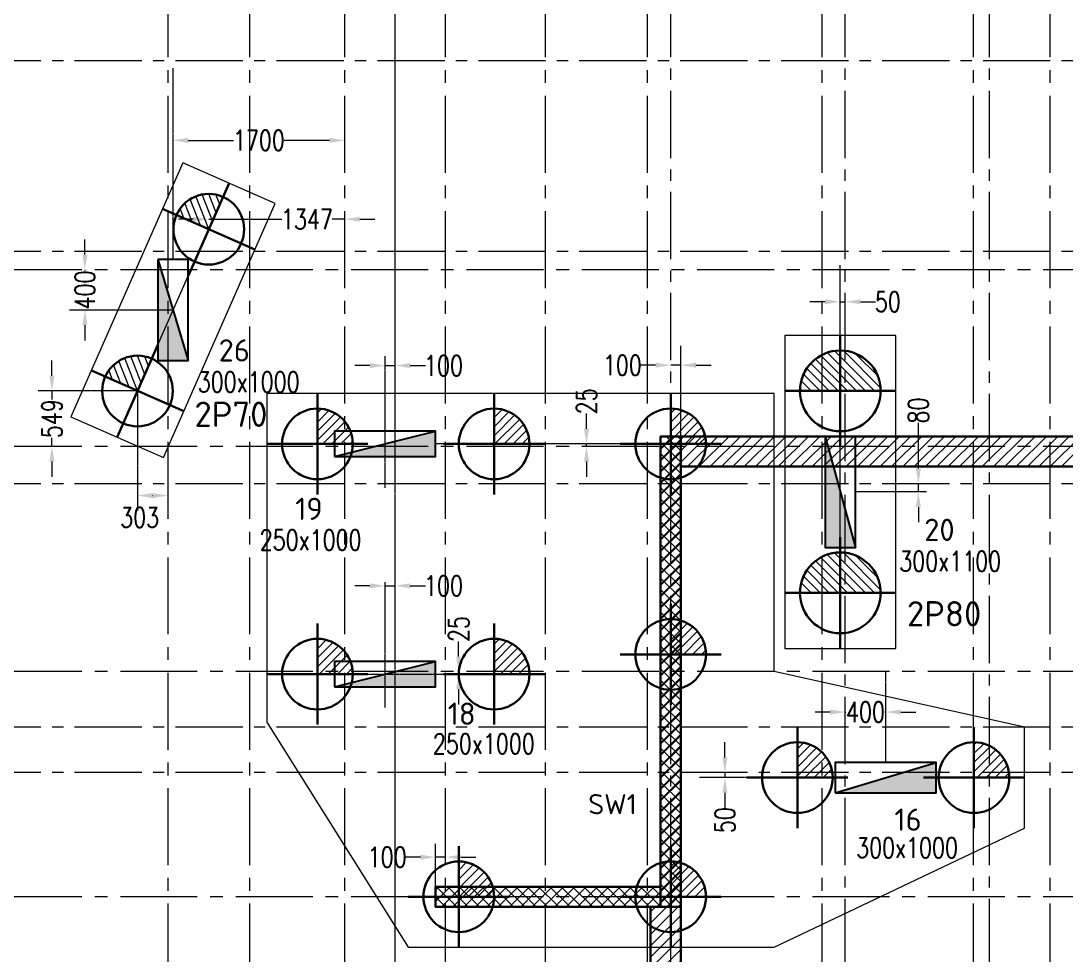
# Model space of a CAD drawing. Header units: millimetres. Extents: x -545754 to 527377, y 134623 to 1871324.
# Drawn here: x 459363 to 469719, y 238321 to 247573 of the extents above; entities that cross this region are included whole.
import ezdxf
from ezdxf.enums import TextEntityAlignment as Align

# ---------------------------------------------------------------- set-up
doc = ezdxf.new("R2010")
doc.units = ezdxf.units.MM
doc.header["$PDMODE"] = 35
doc.linetypes.add('CENTER2', pattern=[28.575, 19.05, -3.175, 3.175, -3.175])
doc.layers.get('Defpoints').update_dxf_attribs({"color": 252})
for name, color, linetype, lineweight in [('Geo Col Hatch', 66, 'Continuous', 5), ('Geo Col Size', 7, 'Continuous', 13), ('Geo Column', 10, 'Continuous', 25), ('Geo pile', 2, 'Continuous', 30), ('Geo pile c-c L', 154, 'Continuous', 0), ('Geo Pile Hatch', 54, 'Continuous', 13), ('Geo Pilecap-L', 154, 'Continuous', 0), ('Geo-COLUMN-NO', 7, 'Continuous', 30), ('Geo-COLUMNS', 10, 'Continuous', 30), ('Geo-DIM-GRID', 144, 'CENTER2', 15), ('Geo-GRID', 8, 'CENTER2', 13), ('Geo-GRID-SHIFT', 172, 'CENTER2', 13), ('Geo-Hatch-color', 253, 'Continuous', 0), ('Geo-pile', 2, 'Continuous', 30), ('Geo-RCC-PATT-SW', 9, 'Continuous', 13), ('Geo-Retaining-W-L', 10, 'Continuous', 30)]:
    doc.layers.add(name, color=color, linetype=linetype, lineweight=lineweight)
doc.layers.add('Geo Pile Txt', color=7, linetype='Continuous')
doc.styles.add('Geo T TIMES NEW ROMAN', font='times.ttf')
doc.styles.add('ISCOPEUR', font='isocpeur.ttf')
doc.styles.add('simplex', font='simplex.shx', dxfattribs={"width": 0.75})
doc.dimstyles.new('Geo1-100 Dim 100', dxfattribs={"dimtxt": 300, "dimasz": 150, "dimexe": 0.11, "dimexo": 0.2, "dimgap": 0.1, "dimtad": 0, "dimdec": 0, "dimdsep": 46, "dimtxsty": 'simplex', "dimcen": 5, "dimdle": 11, "dimclrd": 8, "dimclre": 251, "dimclrt": 142, "dimadec": 0, "dimazin": 0, "dimtfac": 1, "dimtdec": 0, "dimtmove": 0, "dimatfit": 3, "dimfxl": 1, "dimlwd": 15, "dimlwe": 9, "dimarcsym": 0})
doc.dimstyles.new('Geo1-50 @ BEAM-NAME', dxfattribs={"dimtxt": 150, "dimasz": 130, "dimexe": 0.11, "dimexo": 0.2, "dimgap": 0.1, "dimtad": 0, "dimdec": 0, "dimdsep": 46, "dimtxsty": 'simplex', "dimcen": 5, "dimdle": 11, "dimse1": 1, "dimse2": 1, "dimclrd": 256, "dimclre": 251, "dimclrt": 7, "dimadec": 0, "dimazin": 0, "dimtfac": 1, "dimtdec": 0, "dimtmove": 0, "dimatfit": 3, "dimfxl": 1, "dimlwd": 15, "dimlwe": 9, "dimarcsym": 0})

# ---------------------------------------------------------------- blocks, each defined once
blk = doc.blocks.new('SW1')
at = {"layer": 'Geo-RCC-PATT-SW'}
h = blk.add_hatch(dxfattribs=at)
h.set_pattern_fill('ANSI37', color=256, scale=25, angle=-90)
h.paths.add_polyline_path([(2230, 0), (0, 0), (0, 200), (2230, 200), (2230, 4660), (2430, 4660), (2430, 0)])
at = {"layer": 'Geo-COLUMNS'}
blk.add_lwpolyline([(2230, 0), (0, 0), (0, 200), (2230, 200), (2230, 4660), (2430, 4660), (2430, 0), (2230, 0)], dxfattribs=at)
at = {"style": 'ISCOPEUR'}
blk.add_attdef('SW1', (1539, 1014), '', height=200, dxfattribs=at)
blk = doc.blocks.new('*U151')
at = {"layer": 'Geo Col Hatch'}
h = blk.add_hatch(color=256, dxfattribs=at)
h.dxf.hatch_style = 1
h.paths.add_polyline_path([(-150, -550), (150, -550), (-150, 550)])
at = {"layer": 'Geo Column'}
blk.add_line((-150, 550), (150, -550), dxfattribs=at)
blk.add_lwpolyline([(-150, 550), (-150, -550), (150, -550), (150, 550)], close=True, dxfattribs=at)
at = {"layer": 'Geo Col Size', "color": 1, "style": 'simplex', "width": 0.75, "flags": 1}
blk.add_attdef('300X1100', (728, -519), '', height=200, dxfattribs=at)
blk = doc.blocks.new('*U158')
at = {"layer": 'Geo Col Hatch'}
h = blk.add_hatch(color=256, dxfattribs=at)
h.dxf.hatch_style = 1
h.paths.add_polyline_path([(500, -150), (500, 150), (-500, -150)])
at = {"layer": 'Geo Column'}
blk.add_line((-500, -150), (500, 150), dxfattribs=at)
blk.add_lwpolyline([(-500, -150), (500, -150), (500, 150), (-500, 150)], close=True, dxfattribs=at)
at = {"layer": 'Geo Col Size', "color": 1, "style": 'simplex', "width": 0.75, "flags": 1}
blk.add_attdef('300X1000', (503, -579), '', height=200, dxfattribs=at)
blk = doc.blocks.new('*U8')
at = {"layer": 'Geo Col Hatch'}
h = blk.add_hatch(color=256, dxfattribs=at)
h.dxf.hatch_style = 1
h.paths.add_polyline_path([(-500, -125), (500, -125), (500, 125)])
at = {"layer": 'Geo Column'}
blk.add_line((-500, -125), (500, 125), dxfattribs=at)
blk.add_lwpolyline([(-500, -125), (500, -125), (500, 125), (-500, 125)], close=True, dxfattribs=at)
at = {"layer": 'Geo Col Size', "color": 1, "style": 'simplex', "width": 0.75, "flags": 1}
blk.add_attdef('250X1000', (778, -469), '', height=200, dxfattribs=at)
blk = doc.blocks.new('*U159')
at = {"layer": 'Geo Col Hatch'}
h = blk.add_hatch(color=256, dxfattribs=at)
h.dxf.hatch_style = 1
h.paths.add_polyline_path([(-150, -500), (150, -500), (-150, 500)])
at = {"layer": 'Geo Column'}
blk.add_line((-150, 500), (150, -500), dxfattribs=at)
blk.add_lwpolyline([(-150, 500), (-150, -500), (150, -500), (150, 500)], close=True, dxfattribs=at)
at = {"layer": 'Geo Col Size', "color": 1, "style": 'simplex', "width": 0.75, "flags": 1}
blk.add_attdef('300X1000', (503, -579), '', height=200, dxfattribs=at)
blk = doc.blocks.new('A$C4bcebf93')
ref = blk.add_blockref('*U8', (-2730, 4585))
ref.add_attrib('250X1000', '250x1000', (-3972, 3533), dxfattribs={"layer": 'Geo Col Size', "height": 200, "style": 'simplex', "width": 0.75})
ref = blk.add_blockref('SW1', (-2230, 0))
ref.add_attrib('SW1', 'SW1', (-717, 917), dxfattribs={"height": 200, "style": 'ISCOPEUR'})
ref = blk.add_blockref('*U8', (-2730, 2305))
ref.add_attrib('250X1000', '250x1000', (-2256, 1515), dxfattribs={"layer": 'Geo Col Size', "height": 200, "style": 'simplex', "width": 0.75})
at = {"layer": 'Geo Column'}
ref = blk.add_blockref('*U159', (-4830, 5910), dxfattribs=at)
ref.add_attrib('300X1000', '300x1000', (-4586, 5099), dxfattribs={"layer": 'Geo Col Size', "height": 200, "style": 'simplex', "width": 0.75})
ref = blk.add_blockref('*U151', (1780, 4110), dxfattribs=at)
ref.add_attrib('300X1100', '300x1100', (2365, 3323), dxfattribs={"layer": 'Geo Col Size', "height": 200, "style": 'simplex', "width": 0.75})
ref = blk.add_blockref('*U158', (2230, 1280), dxfattribs=at)
ref.add_attrib('300X1000', '300x1000', (1937, 485), dxfattribs={"layer": 'Geo Col Size', "height": 200, "style": 'simplex', "width": 0.75})
at = {"layer": 'Geo-COLUMN-NO', "style": 'ISCOPEUR'}
for s, p in [('26', (-4379, 5401)), ('19', (-3620, 3832)), ('20', (2612, 3624)), ('18', (-2109, 1803)), ('16', (2317, 754))]:
    blk.add_text(s, height=220, dxfattribs=at).set_placement(p)
blk = doc.blocks.new('A$C57e47940')
at = {"layer": 'Geo Pile Hatch'}
h = blk.add_hatch(dxfattribs=at)
h.set_pattern_fill('ANSI31', color=256, scale=20)
h.set_pattern_definition([(45, (-164380.98, 30009.62), (-44.90128, 44.90128), [])])
edge = h.paths.add_edge_path()
edge.add_arc((0, 0), 350, 0, 90)
edge.add_line((0, 350), (0, 0))
edge.add_line((0, 0), (350, 0))
at = {"layer": 'Geo pile'}
for p, q in [((0, 500), (0, -500)), ((-500, 0), (500, 0))]:
    blk.add_line(p, q, dxfattribs=at)
blk.add_circle((0, 0), 350, dxfattribs=at)
blk = doc.blocks.new('*D79')
at = {"layer": 'Defpoints', "color": 0, "transparency": 16777216}
for p in [(463471, 239291), (463471, 238998), (463571, 238998)]:
    blk.add_point(p, dxfattribs=at)
at = {"layer": 'Geo-GRID-SHIFT', "linetype": 'Continuous', "lineweight": 15, "transparency": 16777216}
for p, q in [((463321, 239291), (463171, 239291)), ((463571, 239291), (463471, 239291)), ((463721, 239291), (463871, 239291))]:
    blk.add_line(p, q, dxfattribs=at)
at = {"layer": 'Geo-GRID-SHIFT', "transparency": 16777216}
for points in [[(463321, 239316), (463321, 239266), (463471, 239291)], [(463721, 239316), (463721, 239266), (463571, 239291)]]:
    blk.add_solid(points, dxfattribs=at)
at = {"layer": 'Geo-GRID-SHIFT', "transparency": 16777216, "insert": (462992, 239291), "char_height": 200, "attachment_point": 5, "style": 'simplex'}
blk.add_mtext('100', dxfattribs=at)
blk = doc.blocks.new('*D80')
at = {"layer": 'Defpoints', "color": 0, "transparency": 16777216}
for p in [(463071, 241978), (462971, 241698), (463071, 241698)]:
    blk.add_point(p, dxfattribs=at)
at = {"layer": 'Geo-GRID-SHIFT', "linetype": 'Continuous', "lineweight": 15, "transparency": 16777216}
for p, q in [((462821, 241978), (462671, 241978)), ((462971, 241978), (463071, 241978)), ((463221, 241978), (463371, 241978))]:
    blk.add_line(p, q, dxfattribs=at)
at = {"layer": 'Geo-GRID-SHIFT', "transparency": 16777216}
for points in [[(462821, 242003), (462821, 241953), (462971, 241978)], [(463221, 242003), (463221, 241953), (463071, 241978)]]:
    blk.add_solid(points, dxfattribs=at)
at = {"layer": 'Geo-GRID-SHIFT', "transparency": 16777216, "insert": (463550, 241978), "char_height": 200, "attachment_point": 5, "style": 'simplex'}
blk.add_mtext('100', dxfattribs=at)
blk = doc.blocks.new('*D81')
at = {"layer": 'Defpoints', "color": 0, "transparency": 16777216}
for p in [(463532, 241128), (463532, 241103), (463700, 241128)]:
    blk.add_point(p, dxfattribs=at)
at = {"layer": 'Geo-GRID-SHIFT', "linetype": 'Continuous', "lineweight": 15, "transparency": 16777216}
for p, q in [((463700, 241278), (463700, 241428)), ((463700, 241103), (463700, 241128)), ((463700, 240953), (463700, 240803))]:
    blk.add_line(p, q, dxfattribs=at)
at = {"layer": 'Geo-GRID-SHIFT', "transparency": 16777216}
for points in [[(463675, 241278), (463725, 241278), (463700, 241128)], [(463675, 240953), (463725, 240953), (463700, 241103)]]:
    blk.add_solid(points, dxfattribs=at)
at = {"layer": 'Geo-GRID-SHIFT', "transparency": 16777216, "insert": (463700, 241550), "char_height": 200, "attachment_point": 5, "rotation": 90, "style": 'simplex'}
blk.add_mtext('25', dxfattribs=at)
blk = doc.blocks.new('*D82')
at = {"layer": 'Defpoints', "color": 0, "transparency": 16777216}
for p in [(463071, 244159), (462971, 243895), (463071, 243895)]:
    blk.add_point(p, dxfattribs=at)
at = {"layer": 'Geo-GRID-SHIFT', "linetype": 'Continuous', "lineweight": 15, "transparency": 16777216}
for p, q in [((462821, 244159), (462671, 244159)), ((462971, 244159), (463071, 244159)), ((463221, 244159), (463371, 244159))]:
    blk.add_line(p, q, dxfattribs=at)
at = {"layer": 'Geo-GRID-SHIFT', "transparency": 16777216}
for points in [[(462821, 244184), (462821, 244134), (462971, 244159)], [(463221, 244184), (463221, 244134), (463071, 244159)]]:
    blk.add_solid(points, dxfattribs=at)
at = {"layer": 'Geo-GRID-SHIFT', "transparency": 16777216, "insert": (463550, 244159), "char_height": 200, "attachment_point": 5, "style": 'simplex'}
blk.add_mtext('100', dxfattribs=at)
blk = doc.blocks.new('*D83')
at = {"layer": 'Defpoints', "color": 0, "transparency": 16777216}
for p in [(465046, 243383), (464967, 243358), (465331, 243358)]:
    blk.add_point(p, dxfattribs=at)
at = {"layer": 'Geo-GRID-SHIFT', "linetype": 'Continuous', "lineweight": 15, "transparency": 16777216}
for p, q in [((464967, 243533), (464967, 243683)), ((464967, 243358), (464967, 243383)), ((464967, 243208), (464967, 243058))]:
    blk.add_line(p, q, dxfattribs=at)
at = {"layer": 'Geo-GRID-SHIFT', "transparency": 16777216}
for points in [[(464942, 243533), (464992, 243533), (464967, 243383)], [(464942, 243208), (464992, 243208), (464967, 243358)]]:
    blk.add_solid(points, dxfattribs=at)
at = {"layer": 'Geo-GRID-SHIFT', "transparency": 16777216, "insert": (464967, 243805), "char_height": 200, "attachment_point": 5, "rotation": 90, "style": 'simplex'}
blk.add_mtext('25', dxfattribs=at)
blk = doc.blocks.new('*D84')
at = {"layer": 'Defpoints', "color": 0, "transparency": 16777216}
for p in [(459997, 245108), (460461, 245108), (460461, 244708)]:
    blk.add_point(p, dxfattribs=at)
at = {"layer": 'Geo-GRID-SHIFT', "linetype": 'Continuous', "lineweight": 15, "transparency": 16777216}
for p, q in [((459997, 245258), (459997, 245408)), ((459997, 245108), (459997, 245101)), ((459997, 244708), (459997, 244716)), ((459997, 244558), (459997, 244408))]:
    blk.add_line(p, q, dxfattribs=at)
at = {"layer": 'Geo-GRID-SHIFT', "transparency": 16777216}
for points in [[(459972, 245258), (460022, 245258), (459997, 245108)], [(459972, 244558), (460022, 244558), (459997, 244708)]]:
    blk.add_solid(points, dxfattribs=at)
at = {"layer": 'Geo-GRID-SHIFT', "transparency": 16777216, "insert": (459997, 244908), "char_height": 200, "attachment_point": 5, "rotation": 90, "style": 'simplex'}
blk.add_mtext('400', dxfattribs=at)
blk = doc.blocks.new('*D85')
at = {"layer": 'Defpoints', "color": 0, "transparency": 16777216}
for p in [(462571, 246390), (460871, 245208), (462571, 245208)]:
    blk.add_point(p, dxfattribs=at)
at = {"layer": 'Geo-GRID-SHIFT', "linetype": 'Continuous', "lineweight": 15, "transparency": 16777216}
for p, q in [((461021, 246390), (461471, 246390)), ((462421, 246390), (461971, 246390))]:
    blk.add_line(p, q, dxfattribs=at)
at = {"layer": 'Geo-GRID-SHIFT', "transparency": 16777216}
for points in [[(461021, 246415), (461021, 246365), (460871, 246390)], [(462421, 246415), (462421, 246365), (462571, 246390)]]:
    blk.add_solid(points, dxfattribs=at)
at = {"layer": 'Geo-GRID-SHIFT', "transparency": 16777216, "insert": (461721, 246390), "char_height": 200, "attachment_point": 5, "style": 'simplex'}
blk.add_mtext('1700', dxfattribs=at)
blk = doc.blocks.new('*D86')
at = {"layer": 'Defpoints', "color": 0, "transparency": 16777216}
for p in [(462571, 245609), (462571, 245594), (461224, 245509)]:
    blk.add_point(p, dxfattribs=at)
at = {"layer": 'Geo-GRID-SHIFT', "linetype": 'Continuous', "lineweight": 15, "transparency": 16777216}
for p, q in [((461074, 245609), (460924, 245609)), ((461224, 245609), (461947, 245609)), ((462571, 245609), (462447, 245609)), ((462721, 245609), (462871, 245609))]:
    blk.add_line(p, q, dxfattribs=at)
at = {"layer": 'Geo-GRID-SHIFT', "transparency": 16777216}
for points in [[(461074, 245634), (461074, 245584), (461224, 245609)], [(462721, 245634), (462721, 245584), (462571, 245609)]]:
    blk.add_solid(points, dxfattribs=at)
at = {"layer": 'Geo-GRID-SHIFT', "transparency": 16777216, "insert": (462197, 245609), "char_height": 200, "attachment_point": 5, "style": 'simplex'}
blk.add_mtext('1347', dxfattribs=at)
blk = doc.blocks.new('*D87')
at = {"layer": 'Defpoints', "color": 0, "transparency": 16777216}
for p in [(459869, 243908), (459670, 243358), (460312, 243358)]:
    blk.add_point(p, dxfattribs=at)
at = {"layer": 'Geo-GRID-SHIFT', "linetype": 'Continuous', "lineweight": 15, "transparency": 16777216}
for p, q in [((459670, 244058), (459670, 244208)), ((459670, 243908), (459670, 243823)), ((459670, 243358), (459670, 243444)), ((459670, 243208), (459670, 243058))]:
    blk.add_line(p, q, dxfattribs=at)
at = {"layer": 'Geo-GRID-SHIFT', "transparency": 16777216}
for points in [[(459645, 244058), (459695, 244058), (459670, 243908)], [(459645, 243208), (459695, 243208), (459670, 243358)]]:
    blk.add_solid(points, dxfattribs=at)
at = {"layer": 'Geo-GRID-SHIFT', "transparency": 16777216, "insert": (459670, 243633), "char_height": 200, "attachment_point": 5, "rotation": 90, "style": 'simplex'}
blk.add_mtext('549', dxfattribs=at)
blk = doc.blocks.new('*D88')
at = {"layer": 'Defpoints', "color": 0, "transparency": 16777216}
for p in [(460518, 242872), (460821, 242872), (460821, 242872)]:
    blk.add_point(p, dxfattribs=at)
at = {"layer": 'Geo-GRID-SHIFT', "linetype": 'Continuous', "lineweight": 15, "transparency": 16777216}
blk.add_line((460668, 242872), (460671, 242872), dxfattribs=at)
at = {"layer": 'Geo-GRID-SHIFT', "transparency": 16777216}
for points in [[(460668, 242897), (460668, 242847), (460518, 242872)], [(460671, 242897), (460671, 242847), (460821, 242872)]]:
    blk.add_solid(points, dxfattribs=at)
at = {"layer": 'Geo-GRID-SHIFT', "transparency": 16777216, "insert": (460539, 242655), "char_height": 200, "attachment_point": 5, "style": 'simplex'}
blk.add_mtext('303', dxfattribs=at)
blk = doc.blocks.new('*D93')
at = {"layer": 'Defpoints', "color": 0, "transparency": 16777216}
for p in [(465801, 244163), (465801, 244021), (465901, 243663)]:
    blk.add_point(p, dxfattribs=at)
at = {"layer": 'Geo-GRID-SHIFT', "linetype": 'Continuous', "lineweight": 15, "transparency": 16777216}
for p, q in [((465651, 244163), (465501, 244163)), ((465901, 244163), (465801, 244163)), ((466051, 244163), (466201, 244163))]:
    blk.add_line(p, q, dxfattribs=at)
at = {"layer": 'Geo-GRID-SHIFT', "transparency": 16777216}
for points in [[(465651, 244188), (465651, 244138), (465801, 244163)], [(466051, 244188), (466051, 244138), (465901, 244163)]]:
    blk.add_solid(points, dxfattribs=at)
at = {"layer": 'Geo-GRID-SHIFT', "transparency": 16777216, "insert": (465322, 244163), "char_height": 200, "attachment_point": 5, "style": 'simplex'}
blk.add_mtext('100', dxfattribs=at)
blk = doc.blocks.new('*U119')
at = {"layer": 'Geo Pile Hatch'}
h = blk.add_hatch(dxfattribs=at)
h.set_pattern_fill('ANSI31', color=256, scale=20, angle=66.2085)
h.set_pattern_definition([(111.20846, (-93419.354, -137504.933), (-59.19917, -22.971903), [])])
edge = h.paths.add_edge_path()
edge.add_arc((353, 801), 350, 66.2085, 156.2085)
edge.add_line((33, 942), (353, 801))
edge.add_line((353, 801), (494, 1121))
h = blk.add_hatch(dxfattribs=at)
h.set_pattern_fill('ANSI31', color=256, scale=20, angle=66.2085)
h.set_pattern_definition([(111.20846, (-94125.32, -139106.22), (-59.19917, -22.971903), [])])
edge = h.paths.add_edge_path()
edge.add_arc((-353, -801), 350, 66.2085, 156.2085)
edge.add_line((-673, -659), (-353, -801))
edge.add_line((-353, -801), (-212, -480))
at = {"layer": 'Geo pile'}
for p, q in [((151, 343), (555, 1258)), ((-105, 1002), (810, 599)), ((-555, -1258), (-151, -343)), ((-810, -599), (105, -1002))]:
    blk.add_line(p, q, dxfattribs=at)
for centre in [(353, 801), (-353, -801)]:
    blk.add_circle(centre, 350, dxfattribs=at)
at = {"layer": 'Geo pile c-c L'}
blk.add_line((-353, -801), (353, 801), dxfattribs=at)
at = {"layer": 'Geo Pilecap-L', "ltscale": 25}
blk.add_lwpolyline([(97, 1460), (-1012, -1056), (-97, -1460), (1012, 1056)], close=True, dxfattribs=at)
at = {"layer": 'Geo Pile Txt', "color": 7, "style": 'Geo T TIMES NEW ROMAN'}
blk.add_attdef('2P70', (1536, -450), '', height=250, dxfattribs=at)
blk = doc.blocks.new('*U259')
at = {"layer": 'Geo-GRID', "ltscale": 0.5}
blk.add_line((0, -503.31), (0, -21), dxfattribs=at)
at = {"layer": 'Geo-GRID', "color": 142, "style": 'simplex', "width": 0.75}
blk.add_attdef('GRID', text='', height=3.5, dxfattribs=at).set_placement((0, 0), align=Align.MIDDLE_CENTER)
blk = doc.blocks.new('*U144')
at = {"layer": 'Geo-GRID', "ltscale": 0.5}
blk.add_line((463.5, 0), (21, 0), dxfattribs=at)
at = {"layer": 'Geo-GRID', "color": 142, "style": 'simplex', "width": 0.75}
blk.add_attdef('GRID', text='', height=3.5, dxfattribs=at).set_placement((0, 0), align=Align.MIDDLE_CENTER)
blk = doc.blocks.new('*U261')
at = {"layer": 'Geo-GRID', "ltscale": 0.5}
blk.add_line((0, -590.5), (0, -21), dxfattribs=at)
at = {"layer": 'Geo-GRID', "color": 142, "style": 'simplex', "width": 0.75}
blk.add_attdef('GRID', text='', height=3.5, dxfattribs=at).set_placement((0.03, 0), align=Align.MIDDLE_CENTER)
blk = doc.blocks.new('*U263')
at = {"layer": 'Geo-GRID', "ltscale": 0.5}
blk.add_line((0, -590.5), (0, -21), dxfattribs=at)
at = {"layer": 'Geo-GRID', "color": 142, "style": 'simplex', "width": 0.75}
blk.add_attdef('GRID', text='', height=3.5, dxfattribs=at).set_placement((6.54, 0), align=Align.MIDDLE_CENTER)
blk = doc.blocks.new('*U260')
at = {"layer": 'Geo-GRID', "ltscale": 0.5}
blk.add_line((0, -590.5), (0, -21), dxfattribs=at)
at = {"layer": 'Geo-GRID', "color": 142, "style": 'simplex', "width": 0.75}
blk.add_attdef('GRID', text='', height=3.5, dxfattribs=at).set_placement((4.55, 0), align=Align.MIDDLE_CENTER)
blk = doc.blocks.new('*U162')
at = {"layer": 'Geo-GRID', "ltscale": 0.5}
blk.add_line((546.31, -4.55), (25.55, -4.55), dxfattribs=at)
at = {"layer": 'Geo-GRID', "color": 142, "style": 'simplex', "width": 0.75}
blk.add_attdef('GRID', text='', height=3.5, dxfattribs=at).set_placement((4.55, 0), align=Align.MIDDLE_CENTER)
blk = doc.blocks.new('*U164')
at = {"layer": 'Geo-GRID', "ltscale": 0.5}
blk.add_line((546.31, -4.55), (25.55, -4.55), dxfattribs=at)
at = {"layer": 'Geo-GRID', "color": 142, "style": 'simplex', "width": 0.75}
blk.add_attdef('GRID', text='', height=3.5, dxfattribs=at).set_placement((4.55, -2.18), align=Align.MIDDLE_CENTER)
blk = doc.blocks.new('*U163')
at = {"layer": 'Geo-GRID', "ltscale": 0.5}
blk.add_line((546.31, -4.55), (25.55, -4.55), dxfattribs=at)
at = {"layer": 'Geo-GRID', "color": 142, "style": 'simplex', "width": 0.75}
blk.add_attdef('GRID', text='', height=3.5, dxfattribs=at).set_placement((4.55, 2.31), align=Align.MIDDLE_CENTER)
blk = doc.blocks.new('*U262')
at = {"layer": 'Geo-GRID', "ltscale": 0.5}
blk.add_line((0, -590.03), (0, -21), dxfattribs=at)
at = {"layer": 'Geo-GRID', "color": 142, "style": 'simplex', "width": 0.75}
blk.add_attdef('GRID', text='', height=3.5, dxfattribs=at).set_placement((9.38, 0), align=Align.MIDDLE_CENTER)
blk = doc.blocks.new('*D243')
at = {"layer": 'Defpoints', "color": 0, "transparency": 16777216}
for p in [(-3330, 15370), (-2830, 15370), (-2830, -10246)]:
    blk.add_point(p, dxfattribs=at)
at = {"layer": 'Geo-DIM-GRID', "color": 251, "lineweight": 9, "transparency": 16777216}
for p, q in [((-3330, 15371), (-3330, 15370)), ((-2830, -10246), (-2830, 15370))]:
    blk.add_line(p, q, dxfattribs=at)
at = {"layer": 'Geo-DIM-GRID', "color": 8, "linetype": 'Continuous', "lineweight": 15, "transparency": 16777216}
blk.add_line((-3130, 15370), (-3030, 15370), dxfattribs=at)
at = {"layer": 'Geo-DIM-GRID', "color": 8, "transparency": 16777216}
for points in [[(-3130, 15404), (-3130, 15337), (-3330, 15370)], [(-3030, 15404), (-3030, 15337), (-2830, 15370)]]:
    blk.add_solid(points, dxfattribs=at)
at = {"layer": 'Geo-DIM-GRID', "color": 142, "transparency": 16777216, "insert": (-3089, 15593), "char_height": 280, "attachment_point": 5, "style": 'simplex'}
blk.add_mtext('500', dxfattribs=at)
blk = doc.blocks.new('*U53')
at = {"layer": 'Geo Pile Hatch'}
h = blk.add_hatch(dxfattribs=at)
h.set_pattern_fill('ANSI31', color=256, scale=20)
h.set_pattern_definition([(45, (-165380.98, 30009.62), (-44.90128, 44.90128), [])])
h.paths.add_polyline_path([(-1000, 400), (-1000, 0), (-600, 0, 0.414214)])
h.paths.add_polyline_path([(-600, 0), (-1000, 0), (-1000, -400, 0.414214)])
h = blk.add_hatch(dxfattribs=at)
h.set_pattern_fill('ANSI31', color=256, scale=20)
h.set_pattern_definition([(45, (-163380.98, 30009.62), (-44.90128, 44.90128), [])])
h.paths.add_polyline_path([(1000, 400), (1000, 0), (1400, 0, 0.414214)])
h.paths.add_polyline_path([(1400, 0), (1000, 0), (1000, -400, 0.414214)])
at = {"layer": 'Geo pile'}
for p, q in [((-1000, 550), (-1000, -550)), ((1000, 550), (1000, -550)), ((-1550, 0), (-450, 0)), ((450, 0), (1550, 0))]:
    blk.add_line(p, q, dxfattribs=at)
for centre in [(-1000, 0), (1000, 0)]:
    blk.add_circle(centre, 400, dxfattribs=at)
at = {"layer": 'Geo pile c-c L'}
blk.add_line((-1000, 0), (1000, 0), dxfattribs=at)
at = {"layer": 'Geo Pilecap-L', "ltscale": 25}
blk.add_lwpolyline([(1550, 550), (-1550, 550), (-1550, -550), (1550, -550)], close=True, dxfattribs=at)
at = {"layer": 'Geo Pile Txt', "color": 7, "style": 'Geo T TIMES NEW ROMAN'}
blk.add_attdef('2P80', (1728, -450), '', height=250, dxfattribs=at)
blk = doc.blocks.new('*D202')
at = {"layer": 'Defpoints', "color": 0, "transparency": 16777216}
for p in [(468255, 242989), (468316, 242989), (468316, 242908)]:
    blk.add_point(p, dxfattribs=at)
at = {"layer": 'Geo-GRID-SHIFT', "linetype": 'Continuous', "lineweight": 15, "transparency": 16777216}
for p, q in [((468255, 243139), (468255, 243593)), ((468255, 242908), (468255, 242989)), ((468255, 242758), (468255, 242608))]:
    blk.add_line(p, q, dxfattribs=at)
at = {"layer": 'Geo-GRID-SHIFT', "transparency": 16777216}
for points in [[(468230, 243139), (468280, 243139), (468255, 242989)], [(468230, 242758), (468280, 242758), (468255, 242908)]]:
    blk.add_solid(points, dxfattribs=at)
at = {"layer": 'Geo-GRID-SHIFT', "transparency": 16777216, "insert": (468255, 243714), "char_height": 200, "attachment_point": 5, "rotation": 90, "style": 'simplex'}
blk.add_mtext('80', dxfattribs=at)
blk = doc.blocks.new('*D203')
at = {"layer": 'Defpoints', "color": 0, "transparency": 16777216}
for p in [(467531, 244791), (467481, 244676), (467531, 244676)]:
    blk.add_point(p, dxfattribs=at)
at = {"layer": 'Geo-GRID-SHIFT', "linetype": 'Continuous', "lineweight": 15, "transparency": 16777216}
for p, q in [((467331, 244791), (467181, 244791)), ((467481, 244791), (467531, 244791)), ((467681, 244791), (467831, 244791))]:
    blk.add_line(p, q, dxfattribs=at)
at = {"layer": 'Geo-GRID-SHIFT', "transparency": 16777216}
for points in [[(467331, 244816), (467331, 244766), (467481, 244791)], [(467681, 244816), (467681, 244766), (467531, 244791)]]:
    blk.add_solid(points, dxfattribs=at)
at = {"layer": 'Geo-GRID-SHIFT', "transparency": 16777216, "insert": (467953, 244791), "char_height": 200, "attachment_point": 5, "style": 'simplex'}
blk.add_mtext('50', dxfattribs=at)
blk = doc.blocks.new('*D204')
at = {"layer": 'Defpoints', "color": 0, "transparency": 16777216}
for p in [(467531, 240728), (467531, 240228), (467931, 240228)]:
    blk.add_point(p, dxfattribs=at)
at = {"layer": 'Geo-GRID-SHIFT', "linetype": 'Continuous', "lineweight": 15, "transparency": 16777216}
for p, q in [((467381, 240728), (467231, 240728)), ((467531, 240728), (467538, 240728)), ((467931, 240728), (467924, 240728)), ((468081, 240728), (468231, 240728))]:
    blk.add_line(p, q, dxfattribs=at)
at = {"layer": 'Geo-GRID-SHIFT', "transparency": 16777216}
for points in [[(467381, 240753), (467381, 240703), (467531, 240728)], [(468081, 240753), (468081, 240703), (467931, 240728)]]:
    blk.add_solid(points, dxfattribs=at)
at = {"layer": 'Geo-GRID-SHIFT', "transparency": 16777216, "insert": (467731, 240728), "char_height": 200, "attachment_point": 5, "style": 'simplex'}
blk.add_mtext('400', dxfattribs=at)
blk = doc.blocks.new('*D205')
at = {"layer": 'Defpoints', "color": 0, "transparency": 16777216}
for p in [(466338, 240128), (466425, 240128), (466425, 240078)]:
    blk.add_point(p, dxfattribs=at)
at = {"layer": 'Geo-GRID-SHIFT', "linetype": 'Continuous', "lineweight": 15, "transparency": 16777216}
for p, q in [((466338, 240278), (466338, 240428)), ((466338, 240128), (466338, 240078)), ((466338, 239928), (466338, 239778))]:
    blk.add_line(p, q, dxfattribs=at)
at = {"layer": 'Geo-GRID-SHIFT', "transparency": 16777216}
for points in [[(466313, 240278), (466363, 240278), (466338, 240128)], [(466313, 239928), (466363, 239928), (466338, 240078)]]:
    blk.add_solid(points, dxfattribs=at)
at = {"layer": 'Geo-GRID-SHIFT', "transparency": 16777216, "insert": (466338, 239657), "char_height": 200, "attachment_point": 5, "rotation": 90, "style": 'simplex'}
blk.add_mtext('50', dxfattribs=at)
blk = doc.blocks.new('A$Ca0d6777c')
at = {"layer": 'Geo-Hatch-color'}
h = blk.add_hatch(dxfattribs=at)
h.set_pattern_fill('ANSI31', color=256, scale=25)
h.set_pattern_definition([(45, (6590, 203.395), (-56.1266, 56.1266), [])])
h.paths.add_polyline_path([(6490, 6660), (6790, 6660), (6790, 6960), (6790, 6960), (6490, 6960), (6490, 6960), (100, 6960), (100, 2300), (0, 2300), (0, 1150), (0, 0), (100, 0), (6790, 0), (6790, 300), (6790, 3730), (6790, 5193), (6790, 6660), (6590, 6660), (6590, 5195), (6590, 3730), (6590, 3730), (6590, 3430), (6590, 3430), (6590, 300), (300, 300), (300, 6660), (1730, 6660), (2030, 6660)])
at = {"layer": 'Geo-Retaining-W-L'}
blk.add_lwpolyline([(6490, 6660), (6790, 6660), (6790, 6960), (6790, 6960), (6490, 6960), (6490, 6960), (100, 6960), (100, 2300), (0, 2300), (0, 1150), (0, 0), (100, 0), (6790, 0), (6790, 300), (6790, 3730), (6790, 5193), (6790, 6660), (6590, 6660), (6590, 5195), (6590, 3730), (6590, 3730), (6590, 3430), (6590, 3430), (6590, 300), (300, 300), (300, 6660), (1730, 6660), (2030, 6660), (6490, 6660)], dxfattribs=at)
blk = doc.blocks.new('A$C7fc8e567')
at = {"layer": 'Geo-GRID'}
for name, p, xscale, yscale, zscale in [('*U261', (-2830, 17745.1), 70, 70, 70), ('*U262', (-100, 17712.1), 70, 70, 70), ('*U263', (1630, 17745.1), 70, 70, 70), ('*U260', (3060, 17745.1), 70, 70, 70), ('*U259', (-5080, 16675.1), 80, 80, 80), ('*U259', (-4269.9, 16675.1), 80, 80, 80), ('*U259', (-3330, 16675.1), 80, 80, 80), ('*U259', (-2330, 16675.1), 80, 80, 80), ('*U259', (-1340, 16675.1), 80, 80, 80), ('*U259', (-330, 16675.1), 80, 80, 80), ('*U259', (1400, 16675.1), 80, 80, 80), ('*U259', (2900, 16675.1), 80, 80, 80), ('*U259', (3660, 16675.1), 80, 80, 80), ('*U162', (-23578.9, 6808.3), 70, 70, 70), ('*U144', (-22439.4, 6310), 80, 80, 80), ('*U144', (-22439.4, 4560), 80, 80, 80), ('*U144', (-22439.4, 2330), 80, 80, 80), ('*U144', (-22439.4, 100), 80, 80, 80)]:
    blk.add_blockref(name, p, dxfattribs=dict(at, xscale=xscale, yscale=yscale, zscale=zscale))
at = {"layer": 'Geo-GRID', "xscale": -70, "yscale": 70, "zscale": 70, "rotation": 180}
for name, p in [('*U162', (-23578.9, 8061.7)), ('*U162', (-23578.9, 3871.9)), ('*U164', (-23578.9, 1461.7)), ('*U163', (-23578.9, 1011.7))]:
    blk.add_blockref(name, p, dxfattribs=at)
at = {"layer": 'Geo-DIM-GRID'}
dim = blk.add_linear_dim(base=(-2830, 15370.4), p1=(-3330, 15370.4), p2=(-2830, -10246.4), dimstyle='Geo1-100 Dim 100', override={"dimtxt": 280, "dimasz": 200, "dimtmove": 2}, dxfattribs=at)
dim.commit()
dim.dimension.update_dxf_attribs({"geometry": '*D243', "text_midpoint": (-3089, 15592.8), "dimtype": 128})

msp = doc.modelspace()

# ---------------------------------------------------------------- linework, layer by layer
at = {"layer": 'Geo pile c-c L'}
msp.add_lwpolyline([(466826.2, 241128.5), (466826, 243883.5), (461801.2, 243883.5), (461801.2, 240628.5), (463201.6, 238398.5), (466826.2, 238398.5), (469306.2, 239578.5), (469306.2, 240578.5)], close=True, dxfattribs=at)
at = {"layer": 'Geo-GRID-SHIFT'}
for p, q in [((460871.2, 245208.5), (460871.2, 247103.6)), ((467481.2, 244458.5), (467481.2, 245154.8)), ((460871.2, 244708.5), (459843.3, 244708.5)), ((465901.2, 243458.5), (465901.2, 244356)), ((462971.2, 242947), (462971.2, 244251.3)), ((460518.2, 243907.8), (459534.8, 243907.8)), ((460518.2, 243907.8), (460518.2, 242722.8)), ((465701.9, 243383.5), (463471.2, 243383.5)), ((468337.2, 242908.5), (467631.2, 242908.5)), ((462971.2, 240772.9), (462971.2, 242014)), ((462404.5, 241103.5), (463685, 241103.5)), ((467931.2, 240228.5), (467931.2, 241126)), ((466556.2, 240078.5), (466085, 240078.5)), ((463471.2, 238998.5), (463471.2, 239423.6))]:
    msp.add_line(p, q, dxfattribs=at)

# ---------------------------------------------------------------- block references
for name, p in [('A$C57e47940', (462301.2, 243383.5)), ('A$C57e47940', (464051.2, 243383.5)), ('A$C57e47940', (465801.2, 243383.5)), ('A$Ca0d6777c', (465601.2, 236498.5)), ('A$C57e47940', (465801.2, 241298.5)), ('A$C57e47940', (462301.2, 241103.5)), ('A$C57e47940', (464051.2, 241103.5)), ('A$C57e47940', (467056.2, 240078.5)), ('A$C57e47940', (468806.2, 240078.5)), ('A$C57e47940', (463701.6, 238898.5)), ('A$C57e47940', (465801.2, 238898.5))]:
    msp.add_blockref(name, p)
at = {"layer": 'Geo Column'}
msp.add_blockref('A$C4bcebf93', (465701.2, 238798.5), dxfattribs=at)
at = {"layer": 'Geo-GRID'}
msp.add_blockref('A$C7fc8e567', (465901.2, 238798.5), dxfattribs=at)
at = {"layer": 'Geo-pile'}
ref = msp.add_blockref('*U119', (460871.2, 244708.5), dxfattribs=at)
ref.add_attrib('2P70', '2P70', (461082.8, 243552.1), dxfattribs={"layer": 'Geo pile', "color": 7, "height": 250, "style": 'ISCOPEUR'})
ref = msp.add_blockref('*U53', (467481.2, 242908.5), dxfattribs=dict(at, rotation=90))
ref.add_attrib('2P80', '2P80', (468142, 241576.2), dxfattribs={"layer": 'Geo pile', "color": 7, "height": 250, "style": 'ISCOPEUR'})

# ---------------------------------------------------------------- dimensions: what is measured, and where the dimension line sits
at = {"layer": 'Geo-GRID-SHIFT'}
for base, p1, p2, picture, middle in [((462571.2, 246389.6), (460871.2, 245208.5), (462571.2, 245208.5), '*D85', (461721.2, 246389.6)), ((467531.2, 244790.7), (467481.2, 244675.9), (467531.2, 244675.9), '*D203', (467952.7, 244790.7)), ((463071.2, 244158.6), (462971.2, 243895.1), (463071.2, 243895.1), '*D82', (463549.8, 244158.6)), ((465801.2, 244162.8), (465901.2, 243663.1), (465801.2, 244021.3), '*D93', (465322.5, 244162.8)), ((463071.2, 241978.1), (462971.2, 241697.6), (463071.2, 241697.6), '*D80', (463549.8, 241978.1)), ((467531.2, 240728.1), (467931.2, 240228.5), (467531.2, 240228.5), '*D204', (467731.2, 240728.1)), ((463471.2, 239291.4), (463571.2, 238998.5), (463471.2, 238998.5), '*D79', (462992.5, 239291.4))]:
    dim = msp.add_linear_dim(base=base, p1=p1, p2=p2, dimstyle='Geo1-50 @ BEAM-NAME', override={"dimtxt": 200, "dimasz": 150, "dimclrt": 256, "dimfxl": 2, "dimarcsym": 1}, dxfattribs=at)
    dim.commit()
    dim.dimension.update_dxf_attribs({"geometry": picture, "text_midpoint": middle})
for base, p1, p2, override, picture, middle in [((462571.2, 245609), (461224.1, 245509.1), (462571.2, 245593.7), {"dimtxt": 200, "dimasz": 150, "dimclrt": 256, "dimfxl": 2, "dimarcsym": 1}, '*D86', (462197.4, 245609)), ((460821.2, 242872.1), (460518.2, 242872.1), (460821.2, 242872.1), {"dimtxt": 200, "dimasz": 150, "dimclrt": 256, "dimtmove": 2, "dimfxl": 2, "dimarcsym": 1}, '*D88', (460539.5, 242655))]:
    dim = msp.add_linear_dim(base=base, p1=p1, p2=p2, dimstyle='Geo1-50 @ BEAM-NAME', override=override, dxfattribs=at)
    dim.commit()
    dim.dimension.update_dxf_attribs({"geometry": picture, "text_midpoint": middle, "dimtype": 160})
for base, p1, p2, picture, middle in [((459996.8, 245108.5), (460461, 244708.5), (460461, 245108.5), '*D84', (459996.8, 244908.5)), ((459669.6, 243358.5), (459869.3, 243907.8), (460312.2, 243358.5), '*D87', (459669.6, 243633.2)), ((463699.9, 241128.5), (463532.3, 241103.5), (463532.3, 241128.5), '*D81', (463699.9, 241550))]:
    dim = msp.add_linear_dim(base=base, p1=p1, p2=p2, angle=90, dimstyle='Geo1-50 @ BEAM-NAME', override={"dimtxt": 200, "dimasz": 150, "dimclrt": 256, "dimfxl": 2, "dimarcsym": 1}, dxfattribs=at)
    dim.commit()
    dim.dimension.update_dxf_attribs({"geometry": picture, "text_midpoint": middle})
for base, p1, p2, picture, middle in [((464966.9, 243358.5), (465046.1, 243383.5), (465331.1, 243358.5), '*D83', (464966.9, 243805)), ((468254.8, 242988.7), (468316.4, 242908.5), (468316.4, 242988.7), '*D202', (468254.8, 243714.2)), ((466337.9, 240128.5), (466424.6, 240078.5), (466424.6, 240128.5), '*D205', (466337.9, 239656.9))]:
    dim = msp.add_linear_dim(base=base, p1=p1, p2=p2, angle=90, dimstyle='Geo1-50 @ BEAM-NAME', override={"dimtxt": 200, "dimasz": 150, "dimclrt": 256, "dimfxl": 2, "dimarcsym": 1}, dxfattribs=at)
    dim.commit()
    dim.dimension.update_dxf_attribs({"geometry": picture, "text_midpoint": middle, "dimtype": 160})

doc.saveas('drawing.dxf')
